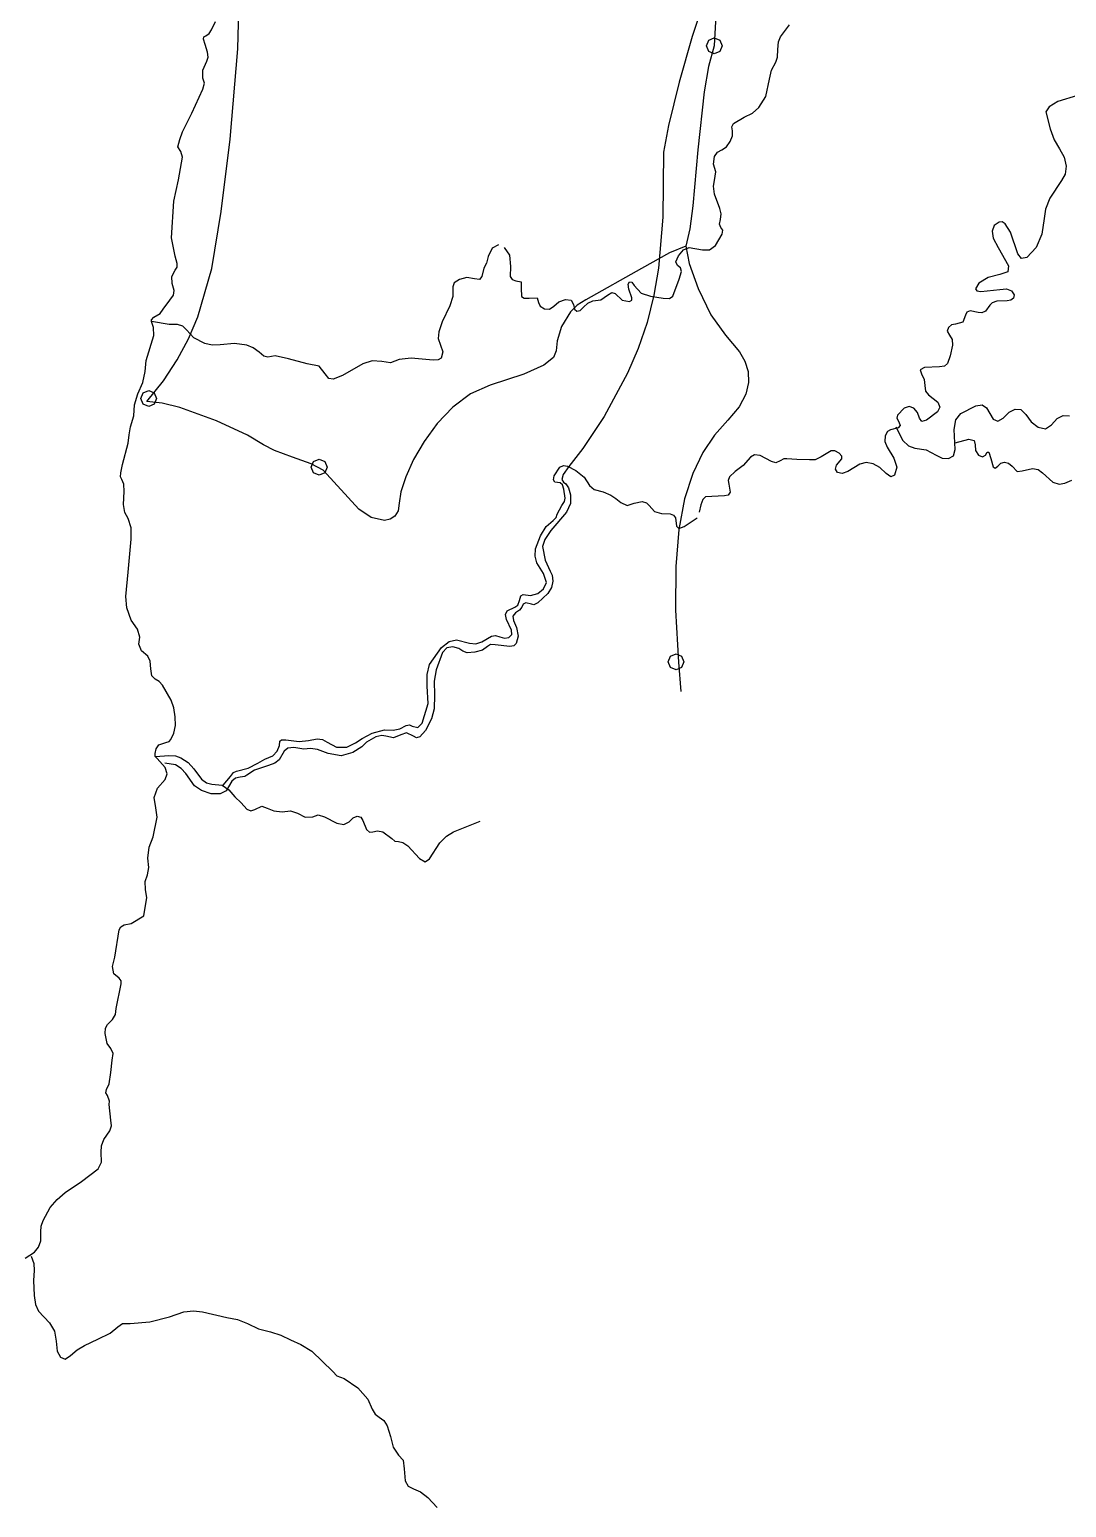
# Model space of a CAD drawing. Extents: x 59 to 518, y 17 to 555.
# Drawn here: x 337 to 417, y 16.7 to 130.7 of the extents above; entities that cross this region are included whole.
import ezdxf

# ---------------------------------------------------------------- set-up
doc = ezdxf.new("R2010")
doc.units = 0

msp = doc.modelspace()

# ---------------------------------------------------------------- linework, layer by layer
at = {"layer": '1'}
for p, q in [((390.123338, 135.428121), (389.826344, 129.412437)), ((353.076884, 129.180939), (353.181396, 134.163894)), ((389.01863, 132.807316), (388.128359, 130.148882)), ((351.03852, 130.642142), (351.345392, 131.295441)), ((351.03852, 130.642142), (351.345392, 131.295441)), ((394.927739, 130.112791), (395.613714, 131.028866)), ((350.419793, 129.928739), (350.441396, 130.1171)), ((350.419793, 129.928739), (350.441396, 130.1171)), ((350.547807, 129.525956), (350.419793, 129.928739)), ((350.547807, 129.525956), (350.419793, 129.928739)), ((350.441396, 130.1171), (350.59261, 130.196585)), ((350.441396, 130.1171), (350.59261, 130.196585)), ((350.59261, 130.196585), (350.865836, 130.368828)), ((350.59261, 130.196585), (350.865836, 130.368828)), ((350.865836, 130.368828), (351.03852, 130.642142)), ((350.865836, 130.368828), (351.03852, 130.642142)), ((388.128359, 130.148882), (387.118794, 126.609161)), ((389.394024, 129.850708), (389.82234, 130.031771)), ((389.82234, 130.031771), (390.250168, 129.850721)), ((394.764723, 129.730897), (394.927739, 130.112791)), ((350.731868, 128.930209), (350.547807, 129.525956)), ((350.731868, 128.930209), (350.547807, 129.525956)), ((350.767378, 128.541813), (350.731868, 128.930209)), ((350.767378, 128.541813), (350.731868, 128.930209)), ((352.484795, 122.235202), (353.076884, 129.180939)), ((389.217327, 129.413), (389.394024, 129.850708)), ((389.394024, 128.975292), (389.217327, 129.413)), ((389.826344, 129.412437), (389.373095, 127.825499)), ((389.82234, 128.794229), (389.394024, 128.975292)), ((390.250347, 128.975292), (389.82234, 128.794229)), ((390.250168, 129.850721), (390.427, 129.413)), ((390.427, 129.413), (390.250347, 128.975292)), ((394.700628, 128.547218), (394.725862, 129.139388)), ((394.725862, 129.139388), (394.764723, 129.730897)), ((350.374902, 127.534976), (350.681509, 128.233386)), ((350.374902, 127.534976), (350.681509, 128.233386)), ((350.681509, 128.233386), (350.767378, 128.541813)), ((350.681509, 128.233386), (350.767378, 128.541813)), ((389.373095, 127.825499), (389.030458, 125.87479)), ((394.22999, 127.553523), (394.57849, 128.163341)), ((394.57849, 128.163341), (394.700628, 128.547218)), ((350.369654, 126.937636), (350.374902, 127.534976)), ((350.369654, 126.937636), (350.374902, 127.534976)), ((350.4866, 126.532251), (350.369654, 126.937636)), ((350.4866, 126.532251), (350.369654, 126.937636)), ((350.369654, 126.090618), (350.4866, 126.532251)), ((350.369654, 126.090618), (350.4866, 126.532251)), ((387.118794, 126.609161), (386.28154, 123.274167)), ((393.811553, 125.516101), (394.091305, 126.839721)), ((394.091305, 126.839721), (394.22999, 127.553523)), ((349.521931, 124.217728), (350.369654, 126.090618)), ((349.521931, 124.217728), (350.369654, 126.090618)), ((389.030458, 125.87479), (388.558287, 121.413714)), ((393.262851, 124.662558), (393.811553, 125.516101)), ((417.851192, 125.588797), (416.317626, 125.118324)), ((348.80791, 122.790388), (349.521931, 124.217728)), ((348.80791, 122.790388), (349.521931, 124.217728)), ((392.138683, 123.912731), (392.762663, 124.222491)), ((392.762663, 124.222491), (393.262851, 124.662558)), ((415.655534, 124.726139), (415.411382, 124.334317)), ((415.411382, 124.334317), (415.724957, 123.010256)), ((416.317626, 125.118324), (415.655534, 124.726139)), ((386.28154, 123.274167), (385.9082, 121.229916)), ((391.188913, 123.169582), (391.294443, 123.443977)), ((391.233104, 122.868861), (391.188913, 123.169582)), ((391.294443, 123.443977), (392.138683, 123.912731)), ((348.451252, 121.629048), (348.595979, 122.192918)), ((348.451252, 121.629048), (348.595979, 122.192918)), ((348.595979, 122.192918), (348.80791, 122.790388)), ((348.595979, 122.192918), (348.80791, 122.790388)), ((351.774434, 116.642539), (352.484795, 122.235202)), ((390.752639, 121.633437), (391.049616, 122.032554)), ((391.049616, 122.032554), (391.229317, 122.483464)), ((391.229317, 122.483464), (391.233104, 122.868861)), ((415.724957, 123.010256), (416.039187, 122.177901)), ((416.039187, 122.177901), (416.458422, 121.476117)), ((348.67972, 121.261851), (348.451252, 121.629048)), ((348.67972, 121.261851), (348.451252, 121.629048)), ((348.495702, 119.085526), (348.80791, 120.827186)), ((348.495702, 119.085526), (348.80791, 120.827186)), ((348.80791, 120.827186), (348.67972, 121.261851)), ((348.80791, 120.827186), (348.67972, 121.261851)), ((385.9082, 121.229916), (385.859119, 116.218724)), ((388.558287, 121.413714), (388.172369, 117.092525)), ((389.771549, 120.290761), (389.848278, 120.899081)), ((389.848278, 120.899081), (390.07367, 121.21027)), ((390.07367, 121.21027), (390.397023, 121.403421)), ((390.397023, 121.403421), (390.752639, 121.633437)), ((416.458422, 121.476117), (416.822135, 120.840259)), ((416.822135, 120.840259), (416.970743, 120.15294)), ((389.935458, 119.715245), (389.771549, 120.290761)), ((389.84034, 119.036281), (389.935458, 119.715245)), ((416.970743, 120.15294), (416.897762, 119.518139)), ((348.138692, 117.436996), (348.495702, 119.085526)), ((348.138692, 117.436996), (348.495702, 119.085526)), ((389.767752, 118.590776), (389.84034, 119.036281)), ((389.839591, 117.982054), (389.767752, 118.590776)), ((416.596711, 119.039837), (415.70035, 117.678427)), ((416.897762, 119.518139), (416.596711, 119.039837)), ((347.96054, 114.623956), (348.138692, 117.436996)), ((347.96054, 114.623956), (348.138692, 117.436996)), ((390.258734, 116.876231), (389.839591, 117.982054)), ((415.70035, 117.678427), (415.372505, 116.823049)), ((351.050525, 112.241478), (351.774434, 116.642539)), ((385.859119, 116.218724), (385.512762, 112.287561)), ((388.172369, 117.092525), (387.937549, 115.316674)), ((390.366127, 116.47139), (390.258734, 116.876231)), ((390.291851, 116.039926), (390.366127, 116.47139)), ((415.372505, 116.823049), (415.273091, 116.112497)), ((387.937549, 115.316674), (387.635244, 113.974537)), ((390.218303, 115.660255), (390.291851, 116.039926)), ((390.327879, 115.410791), (390.218303, 115.660255)), ((390.478255, 115.203987), (390.327879, 115.410791)), ((390.432345, 114.898561), (390.478255, 115.203987)), ((411.41508, 115.556622), (411.257168, 115.144391)), ((411.257168, 115.144391), (411.348096, 114.588889)), ((411.78942, 115.832394), (411.41508, 115.556622)), ((412.023309, 115.845121), (411.78942, 115.832394)), ((412.252546, 115.696688), (412.023309, 115.845121)), ((412.677141, 115.057119), (412.252546, 115.696688)), ((415.273091, 116.112497), (415.089427, 114.89286)), ((348.228298, 113.196616), (347.96054, 114.623956)), ((348.228298, 113.196616), (347.96054, 114.623956)), ((373.171, 114.082), (372.696339, 113.823635)), ((387.635244, 113.974537), (386.365214, 113.456308)), ((387.635292, 113.974469), (387.893917, 112.636882)), ((389.466339, 113.701893), (389.909485, 114.018031)), ((389.909485, 114.018031), (390.432345, 114.898561)), ((411.348096, 114.588889), (411.720276, 113.883304)), ((413.25133, 113.392584), (412.677141, 115.057119)), ((415.089427, 114.89286), (414.64409, 113.883297)), ((348.39525, 112.62895), (348.228298, 113.196616)), ((348.39525, 112.62895), (348.228298, 113.196616)), ((372.389952, 113.186652), (372.2626, 112.654885)), ((372.696339, 113.823635), (372.389952, 113.186652)), ((373.604127, 113.879732), (374.030722, 113.27816)), ((374.030722, 113.27816), (374.091665, 112.414652)), ((386.365214, 113.456308), (384.209428, 112.246988)), ((386.869196, 112.761598), (387.06959, 113.234821)), ((387.06959, 113.234821), (387.452745, 113.68152)), ((387.452745, 113.68152), (387.887725, 113.879742)), ((387.887725, 113.879742), (388.924668, 113.687082)), ((388.924668, 113.687082), (389.466339, 113.701893)), ((411.720276, 113.883304), (412.520329, 112.47114)), ((413.518902, 113.018211), (413.25133, 113.392584)), ((413.922969, 113.114332), (413.518902, 113.018211)), ((414.64409, 113.883297), (413.922969, 113.114332)), ((347.965964, 111.630944), (348.228298, 112.128756)), ((347.965964, 111.630944), (348.228298, 112.128756)), ((348.228298, 112.128756), (348.378615, 112.345168)), ((348.228298, 112.128756), (348.378615, 112.345168)), ((348.378615, 112.345168), (348.39525, 112.62895)), ((348.378615, 112.345168), (348.39525, 112.62895)), ((349.992948, 108.522399), (351.050525, 112.241478)), ((372.054814, 112.291657), (371.879396, 111.64096)), ((372.2626, 112.654885), (372.054814, 112.291657)), ((374.091665, 112.414652), (374.066133, 111.649392)), ((384.209428, 112.246988), (379.917894, 109.827287)), ((385.512762, 112.287561), (385.157946, 110.192354)), ((386.982499, 112.483802), (386.869196, 112.761598)), ((387.210084, 112.301746), (386.982499, 112.483802)), ((387.120788, 111.439932), (387.287387, 112.015048)), ((387.287387, 112.015048), (387.210084, 112.301746)), ((387.893917, 112.636882), (388.579546, 110.699553)), ((411.858565, 111.792394), (410.943945, 111.564791)), ((412.463868, 112.001031), (411.858565, 111.792394)), ((412.520329, 112.47114), (412.463868, 112.001031)), ((348.00499, 111.102176), (347.965964, 111.630944)), ((348.00499, 111.102176), (347.965964, 111.630944)), ((348.149894, 110.554006), (348.00499, 111.102176)), ((348.149894, 110.554006), (348.00499, 111.102176)), ((348.0927, 110.19676), (348.149894, 110.554006)), ((348.0927, 110.19676), (348.149894, 110.554006)), ((369.761199, 111.144812), (369.649584, 110.836805)), ((369.649584, 110.836805), (369.662901, 110.088566)), ((370.172618, 111.416506), (369.761199, 111.144812)), ((370.741531, 111.552071), (370.172618, 111.416506)), ((371.325624, 111.451695), (370.741531, 111.552071)), ((371.715586, 111.402163), (371.325624, 111.451695)), ((371.879396, 111.64096), (371.715586, 111.402163)), ((374.066133, 111.649392), (374.219409, 111.397267)), ((374.219409, 111.397267), (374.509706, 111.301642)), ((374.509706, 111.301642), (374.927394, 111.23166)), ((374.927394, 111.23166), (374.9281, 110.741785)), ((374.9281, 110.741785), (374.954426, 110.098232)), ((383.167409, 111.050278), (383.272338, 111.231264)), ((383.218716, 110.672641), (383.167409, 111.050278)), ((383.463366, 110.002762), (383.218716, 110.672641)), ((383.272338, 111.231264), (383.455055, 111.202964)), ((383.455055, 111.202964), (383.63711, 110.952746)), ((383.63711, 110.952746), (384.186428, 110.351703)), ((386.63325, 110.116312), (387.120788, 111.439932)), ((388.579546, 110.699553), (389.55681, 108.686419)), ((410.238612, 111.129392), (409.977779, 110.694588)), ((409.977779, 110.694588), (410.087552, 110.542533)), ((410.087552, 110.542533), (410.396655, 110.468774)), ((410.943945, 111.564791), (410.238612, 111.129392)), ((410.396655, 110.468774), (411.840747, 110.633124)), ((411.840747, 110.633124), (412.37418, 110.693454)), ((412.37418, 110.693454), (412.764145, 110.537918)), ((412.764145, 110.537918), (412.944772, 110.231945)), ((347.313636, 109.108943), (347.826485, 109.806076)), ((347.313636, 109.108943), (347.826485, 109.806076)), ((347.826485, 109.806076), (348.0927, 110.19676)), ((347.826485, 109.806076), (348.0927, 110.19676)), ((369.424865, 109.381595), (368.829597, 108.144407)), ((369.662901, 110.088566), (369.424865, 109.381595)), ((374.954426, 110.098232), (375.153078, 109.959447)), ((375.153078, 109.959447), (375.553574, 109.978023)), ((375.553574, 109.978023), (376.164452, 109.98627)), ((376.164452, 109.98627), (376.25172, 109.629127)), ((376.25172, 109.629127), (376.387815, 109.359788)), ((377.43705, 109.349022), (377.823467, 109.693785)), ((377.823467, 109.693785), (378.333411, 109.862666)), ((378.333411, 109.862666), (378.777937, 109.809297)), ((379.256207, 109.423541), (378.730991, 108.924983)), ((378.777937, 109.809297), (378.9681, 109.487311)), ((378.9681, 109.487311), (379.038876, 109.122518)), ((379.917894, 109.827287), (379.256207, 109.423541)), ((379.73539, 109.279878), (380.060221, 109.58271)), ((380.060221, 109.58271), (380.450206, 109.768166)), ((380.450206, 109.768166), (381.05866, 109.83656)), ((381.05866, 109.83656), (381.591001, 110.210989)), ((381.591001, 110.210989), (381.912237, 110.41426)), ((381.912237, 110.41426), (382.1752, 110.323745)), ((382.1752, 110.323745), (382.706923, 109.802253)), ((382.706923, 109.802253), (383.28786, 109.698271)), ((383.28786, 109.698271), (383.454062, 109.8209)), ((383.454062, 109.8209), (383.463366, 110.002762)), ((384.186428, 110.351703), (384.89159, 110.116312)), ((385.157946, 110.192354), (384.64349, 108.097116)), ((384.89159, 110.116312), (385.867326, 109.959547)), ((385.867326, 109.959547), (386.361561, 109.939951)), ((386.361561, 109.939951), (386.63325, 110.116312)), ((411.091276, 109.421732), (410.743526, 108.959418)), ((411.268473, 109.603991), (411.091276, 109.421732)), ((411.622248, 109.727016), (411.268473, 109.603991)), ((412.414896, 109.770628), (411.622248, 109.727016)), ((412.704763, 109.80256), (412.414896, 109.770628)), ((412.903183, 109.971579), (412.704763, 109.80256)), ((412.944772, 110.231945), (412.903183, 109.971579)), ((346.399149, 108.157547), (346.403102, 108.303944)), ((346.399149, 108.157547), (346.403102, 108.303944)), ((346.403102, 108.303944), (346.599571, 108.501108)), ((346.403102, 108.303944), (346.599571, 108.501108)), ((346.599571, 108.501108), (347.068014, 108.779846)), ((346.599571, 108.501108), (347.068014, 108.779846)), ((347.068014, 108.779846), (347.313636, 109.108943)), ((347.068014, 108.779846), (347.313636, 109.108943)), ((349.274407, 106.830021), (349.992948, 108.522399)), ((376.387815, 109.359788), (376.713417, 109.149483)), ((376.713417, 109.149483), (377.104503, 109.108974)), ((377.104503, 109.108974), (377.43705, 109.349022)), ((378.730991, 108.924983), (378.030494, 107.784092)), ((379.038876, 109.122518), (379.220777, 108.966348)), ((379.220777, 108.966348), (379.468162, 109.018801)), ((379.468162, 109.018801), (379.73539, 109.279878)), ((389.55681, 108.686419), (390.690342, 107.121419)), ((409.211327, 108.654442), (408.984447, 108.124439)), ((409.314509, 108.893085), (409.211327, 108.654442)), ((409.567676, 108.994608), (409.314509, 108.893085)), ((410.185697, 108.865403), (409.567676, 108.994608)), ((410.46481, 108.823941), (410.185697, 108.865403)), ((410.743526, 108.959418), (410.46481, 108.823941)), ((347.773188, 107.926751), (346.397708, 108.158173)), ((346.571701, 107.704979), (346.399149, 108.157547)), ((346.571701, 107.704979), (346.399149, 108.157547)), ((346.577301, 107.086517), (346.571701, 107.704979)), ((346.577301, 107.086517), (346.571701, 107.704979)), ((348.423662, 107.941435), (347.773188, 107.926751)), ((348.819693, 107.817859), (348.423662, 107.941435)), ((349.116208, 107.536227), (348.819693, 107.817859)), ((349.668437, 106.919792), (349.116208, 107.536227)), ((368.566674, 107.37649), (368.52987, 106.865945)), ((368.829597, 108.144407), (368.566674, 107.37649)), ((378.030494, 107.784092), (377.697436, 106.685931)), ((384.64349, 108.097116), (383.95567, 106.074527)), ((390.690342, 107.121419), (391.77432, 105.840207)), ((407.886781, 107.698505), (407.797677, 107.411146)), ((407.797677, 107.411146), (407.956852, 107.12339)), ((408.132716, 107.907415), (407.886781, 107.698505)), ((407.956852, 107.12339), (408.163414, 106.78446)), ((408.444037, 107.959824), (408.132716, 107.907415)), ((408.984447, 108.124439), (408.444037, 107.959824)), ((345.996983, 105.168117), (346.577301, 107.086517)), ((345.996983, 105.168117), (346.577301, 107.086517)), ((348.394896, 105.20184), (349.274407, 106.830021)), ((350.514618, 106.471897), (349.668437, 106.919792)), ((351.077548, 106.353728), (350.514618, 106.471897)), ((351.703385, 106.366858), (351.077548, 106.353728)), ((352.808018, 106.471897), (351.703385, 106.366858)), ((353.759233, 106.346529), (352.808018, 106.471897)), ((354.255761, 106.142243), (353.759233, 106.346529)), ((354.710188, 105.801268), (354.255761, 106.142243)), ((368.52987, 106.865945), (368.878414, 105.836808)), ((377.697436, 106.685931), (377.612854, 105.911817)), ((383.95567, 106.074527), (383.139096, 104.173594)), ((408.199915, 106.347634), (408.025996, 105.52002)), ((408.163414, 106.78446), (408.199915, 106.347634)), ((345.930353, 104.318494), (345.996983, 105.168117)), ((345.930353, 104.318494), (345.996983, 105.168117)), ((347.328565, 103.602424), (348.394896, 105.20184)), ((355.083387, 105.50579), (354.710188, 105.801268)), ((355.388621, 105.409906), (355.083387, 105.50579)), ((355.941378, 105.521516), (355.388621, 105.409906)), ((356.96328, 105.296709), (355.941378, 105.521516)), ((358.403758, 104.906273), (356.96328, 105.296709)), ((359.332486, 104.725122), (358.403758, 104.906273)), ((362.709748, 104.906273), (361.144478, 104.011278)), ((363.437355, 105.137386), (362.709748, 104.906273)), ((364.164958, 105.075606), (363.437355, 105.137386)), ((364.836997, 104.989969), (364.164958, 105.075606)), ((365.509038, 105.241411), (364.836997, 104.989969)), ((366.445399, 105.339527), (365.509038, 105.241411)), ((368.135818, 105.186025), (366.445399, 105.339527)), ((368.529648, 105.210344), (368.135818, 105.186025)), ((368.764522, 105.346516), (368.529648, 105.210344)), ((368.878414, 105.836808), (368.764522, 105.346516)), ((377.420431, 105.384427), (376.67751, 104.802863)), ((377.612854, 105.911817), (377.420431, 105.384427)), ((391.77432, 105.840207), (392.18015, 105.112067)), ((392.18015, 105.112067), (392.429046, 104.324209)), ((407.817725, 104.918976), (407.595338, 104.726272)), ((408.025996, 105.52002), (407.817725, 104.918976)), ((345.729578, 103.471257), (345.930353, 104.318494)), ((345.729578, 103.471257), (345.930353, 104.318494)), ((359.800048, 104.121697), (359.332486, 104.725122)), ((360.089785, 103.782282), (359.800048, 104.121697)), ((360.430721, 103.710095), (360.089785, 103.782282)), ((361.144478, 104.011278), (360.430721, 103.710095)), ((375.135617, 104.113084), (372.546274, 103.261047)), ((376.67751, 104.802863), (375.135617, 104.113084)), ((383.139096, 104.173594), (381.338235, 100.85528)), ((392.429046, 104.324209), (392.471385, 103.475613)), ((406.048681, 104.614045), (405.710711, 104.429438)), ((405.710711, 104.429438), (405.796802, 104.127257)), ((405.796802, 104.127257), (406.020749, 103.700662)), ((406.020749, 103.700662), (406.074967, 103.221681)), ((407.189562, 104.683586), (406.048681, 104.614045)), ((407.595338, 104.726272), (407.189562, 104.683586)), ((345.10481, 101.733127), (345.350255, 102.602195)), ((345.10481, 101.733127), (345.350255, 102.602195)), ((345.350255, 102.602195), (345.729578, 103.471257)), ((345.350255, 102.602195), (345.729578, 103.471257)), ((345.588917, 102.224), (345.766364, 102.660385)), ((345.766364, 102.660385), (346.194635, 102.842771)), ((346.049564, 101.996339), (347.328565, 103.602424)), ((346.194635, 102.842771), (346.622704, 102.660596)), ((346.622704, 102.660596), (346.8, 102.224)), ((371.019787, 102.582486), (369.648747, 101.564706)), ((372.546274, 103.261047), (371.019787, 102.582486)), ((392.257546, 102.565256), (391.737909, 101.592119)), ((392.471385, 103.475613), (392.257546, 102.565256)), ((406.074967, 103.221681), (406.129184, 102.794557)), ((406.129184, 102.794557), (406.353131, 102.523537)), ((345.032447, 100.900174), (345.10481, 101.733127)), ((345.032447, 100.900174), (345.10481, 101.733127)), ((345.766364, 101.786468), (345.588917, 102.224)), ((346.194635, 101.605582), (345.766364, 101.786468)), ((347.241403, 101.873998), (346.049564, 101.996339)), ((346.622729, 101.786468), (346.194635, 101.605582)), ((346.8, 102.224), (346.622729, 101.786468)), ((348.595862, 101.547044), (347.241403, 101.873998)), ((351.428176, 100.519702), (348.595862, 101.547044)), ((369.648747, 101.564706), (368.447974, 100.311762)), ((391.737909, 101.592119), (390.86285, 100.555179)), ((404.473187, 101.480022), (403.950327, 100.956325)), ((404.85365, 101.624451), (404.473187, 101.480022)), ((405.220851, 101.487695), (404.85365, 101.624451)), ((405.509671, 101.15528), (405.220851, 101.487695)), ((406.353131, 102.523537), (407.067592, 101.940705)), ((407.216233, 101.553924), (407.051277, 101.199917)), ((407.067592, 101.940705), (407.216233, 101.553924)), ((408.834192, 101.07281), (409.989712, 101.67769)), ((409.989712, 101.67769), (410.49868, 101.7533)), ((410.49868, 101.7533), (410.821382, 101.504962)), ((410.821382, 101.504962), (411.339787, 100.629988)), ((412.581786, 101.168644), (413.046123, 101.407595)), ((413.046123, 101.407595), (413.478115, 101.371116)), ((344.792602, 100.036267), (345.032447, 100.900174)), ((344.792602, 100.036267), (345.032447, 100.900174)), ((353.817578, 99.395126), (351.428176, 100.519702)), ((368.447974, 100.311762), (367.432289, 98.92771)), ((381.338235, 100.85528), (379.677999, 98.379334)), ((390.86285, 100.555179), (389.841934, 99.409448)), ((403.950327, 100.956325), (403.904417, 100.713958)), ((403.904417, 100.713958), (404.054793, 100.432632)), ((404.054793, 100.432632), (404.152964, 100.158541)), ((405.654987, 100.712732), (405.509671, 101.15528)), ((405.835305, 100.464706), (405.654987, 100.712732)), ((406.197689, 100.563683), (405.835305, 100.464706)), ((407.051277, 101.199917), (406.197689, 100.563683)), ((408.326546, 99.85238), (408.46296, 100.580004)), ((408.46296, 100.580004), (408.834192, 101.07281)), ((411.339787, 100.629988), (411.696191, 100.471999)), ((411.696191, 100.471999), (412.117482, 100.727089)), ((412.117482, 100.727089), (412.581786, 101.168644)), ((413.478115, 101.371116), (413.845382, 100.98638)), ((413.845382, 100.98638), (414.26512, 100.427537)), ((414.26512, 100.427537), (414.806434, 100.01448)), ((415.832572, 100.208859), (416.261813, 100.688073)), ((416.261813, 100.688073), (416.739737, 100.932404)), ((416.739737, 100.932404), (417.217661, 100.901305)), ((344.61445, 98.788497), (344.686593, 99.429184)), ((344.61445, 98.788497), (344.686593, 99.429184)), ((344.686593, 99.429184), (344.792602, 100.036267)), ((344.686593, 99.429184), (344.792602, 100.036267)), ((355.035144, 98.654129), (353.817578, 99.395126)), ((389.841934, 99.409448), (388.932389, 98.064297)), ((402.999946, 99.353972), (402.967155, 98.925056)), ((403.176605, 99.678577), (402.999946, 99.353972)), ((403.425792, 99.807158), (403.176605, 99.678577)), ((404.002229, 99.96313), (403.425792, 99.807158)), ((403.823, 100.036), (404.363013, 98.988518)), ((404.152964, 100.158541), (404.002229, 99.96313)), ((408.40204, 98.3081), (408.326546, 99.85238)), ((414.806434, 100.01448), (415.364019, 99.892992)), ((415.364019, 99.892992), (415.832572, 100.208859)), ((344.167834, 97.136447), (344.61445, 98.788497)), ((344.167834, 97.136447), (344.61445, 98.788497)), ((355.884746, 98.218753), (355.035144, 98.654129)), ((357.295693, 97.718522), (355.884746, 98.218753)), ((367.432289, 98.92771), (366.616513, 97.516603)), ((379.677999, 98.379334), (378.59548, 96.982916)), ((388.932389, 98.064297), (388.156492, 96.44985)), ((398.829461, 98.203784), (398.070989, 97.725066)), ((399.135175, 98.193361), (398.829461, 98.203784)), ((399.455111, 98.020385), (399.135175, 98.193361)), ((399.67133, 97.782652), (399.455111, 98.020385)), ((402.967155, 98.925056), (403.149568, 98.483538)), ((403.149568, 98.483538), (403.662285, 97.637271)), ((404.363013, 98.988518), (404.795043, 98.590288)), ((404.795043, 98.590288), (405.29196, 98.39453)), ((405.29196, 98.39453), (406.177386, 98.264884)), ((406.177386, 98.264884), (406.93343, 97.875948)), ((408.281908, 97.815375), (408.40204, 98.3081)), ((408.402, 98.8263), (409.471397, 99.096395)), ((409.471397, 99.096395), (409.872366, 98.984305)), ((409.872366, 98.984305), (409.95739, 98.653439)), ((409.95739, 98.653439), (409.981643, 98.216139)), ((409.981643, 98.216139), (410.216505, 97.876006)), ((410.734911, 97.875918), (410.87536, 98.090649)), ((410.87536, 98.090649), (411.01581, 98.102842)), ((411.01581, 98.102842), (411.167063, 97.61698)), ((344.045244, 96.506739), (344.167834, 97.136447)), ((344.045244, 96.506739), (344.167834, 97.136447)), ((358.728006, 97.196264), (357.295693, 97.718522)), ((359.641704, 96.694809), (358.728006, 97.196264)), ((358.737327, 96.9301), (358.914024, 97.367808)), ((358.914024, 96.492392), (358.737327, 96.9301)), ((358.914024, 97.367808), (359.34234, 97.548871)), ((359.34234, 97.548871), (359.770168, 97.367821)), ((359.770168, 97.367821), (359.947, 96.9301)), ((359.947, 96.9301), (359.770347, 96.492392)), ((366.616513, 97.516603), (366.015466, 96.182499)), ((377.480883, 96.280176), (377.899365, 96.937664)), ((377.899365, 96.937664), (378.187915, 97.067475)), ((378.59548, 96.982916), (378.162248, 96.362453)), ((378.187915, 97.067475), (378.486653, 97.009366)), ((378.486653, 97.009366), (379.151637, 96.693101)), ((392.060642, 97.054568), (391.440551, 96.600056)), ((392.626231, 97.716246), (392.060642, 97.054568)), ((392.926267, 97.887304), (392.626231, 97.716246)), ((393.350128, 97.829531), (392.926267, 97.887304)), ((394.229601, 97.36735), (393.350128, 97.829531)), ((394.581, 97.282088), (394.229601, 97.36735)), ((394.900053, 97.419473), (394.581, 97.282088)), ((395.180213, 97.583448), (394.900053, 97.419473)), ((395.414931, 97.577958), (395.180213, 97.583448)), ((396.179703, 97.541798), (395.414931, 97.577958)), ((397.156941, 97.505638), (396.179703, 97.541798)), ((397.603911, 97.507766), (397.156941, 97.505638)), ((398.070989, 97.725066), (397.603911, 97.507766)), ((399.165189, 96.783071), (399.255395, 97.0805)), ((399.255395, 97.0805), (399.665895, 97.577958)), ((399.665895, 97.577958), (399.67133, 97.782652)), ((401.058656, 97.159919), (400.134601, 96.609543)), ((401.530474, 97.294863), (401.058656, 97.159919)), ((402.067776, 97.202298), (401.530474, 97.294863)), ((402.605079, 96.914006), (402.067776, 97.202298)), ((403.076896, 96.461773), (402.605079, 96.914006)), ((403.662285, 97.637271), (403.91333, 96.948958)), ((403.91333, 96.948958), (403.732179, 96.312725)), ((406.93343, 97.875948), (407.393682, 97.639813)), ((407.393682, 97.639813), (407.894482, 97.606118)), ((407.894482, 97.606118), (408.281908, 97.815375)), ((410.216505, 97.876006), (410.516189, 97.73021)), ((410.516189, 97.73021), (410.734911, 97.875918)), ((411.167063, 97.61698), (411.328943, 96.958081)), ((411.328943, 96.958081), (411.49493, 96.85141)), ((411.49493, 96.85141), (411.685292, 97.011967)), ((411.685292, 97.011967), (411.92157, 97.255053)), ((411.92157, 97.255053), (412.214501, 97.336081)), ((412.214501, 97.336081), (412.523638, 97.255053)), ((412.523638, 97.255053), (412.808532, 97.011967)), ((412.808532, 97.011967), (413.197292, 96.612491)), ((344.017518, 96.201609), (344.045244, 96.506739)), ((344.017518, 96.201609), (344.045244, 96.506739)), ((344.123737, 95.975457), (344.017518, 96.201609)), ((344.123737, 95.975457), (344.017518, 96.201609)), ((344.26369, 95.626649), (344.123737, 95.975457)), ((344.26369, 95.626649), (344.123737, 95.975457)), ((359.34234, 96.311329), (358.914024, 96.492392)), ((359.770347, 96.492392), (359.34234, 96.311329)), ((362.406414, 93.701849), (359.641704, 96.694809)), ((366.015466, 96.182499), (365.64397, 95.029452)), ((377.431786, 95.956509), (377.480883, 96.280176)), ((377.514352, 95.790301), (377.431786, 95.956509)), ((377.92644, 95.720319), (377.514352, 95.790301)), ((378.114862, 95.576099), (377.92644, 95.720319)), ((378.162248, 96.362453), (378.068872, 95.99536)), ((378.068872, 95.99536), (378.180945, 95.790257)), ((378.180945, 95.790257), (378.364058, 95.655766)), ((379.151637, 96.693101), (379.775343, 96.169404)), ((379.775343, 96.169404), (380.186769, 95.525807)), ((388.156492, 96.44985), (387.536516, 94.496234)), ((390.989526, 96.191804), (390.893361, 95.905526)), ((390.893361, 95.905526), (390.953366, 95.625333)), ((391.440551, 96.600056), (390.989526, 96.191804)), ((399.316646, 96.530918), (399.165189, 96.783071)), ((399.686614, 96.461967), (399.316646, 96.530918)), ((400.134601, 96.609543), (399.686614, 96.461967)), ((403.453948, 96.194303), (403.076896, 96.461773)), ((403.732179, 96.312725), (403.453948, 96.194303)), ((413.197292, 96.612491), (413.586053, 96.666246)), ((413.586053, 96.666246), (414.363705, 96.839151)), ((414.363705, 96.839151), (414.801032, 96.763629)), ((414.801032, 96.763629), (415.141093, 96.493738)), ((415.141093, 96.493738), (415.940396, 95.780821)), ((415.940396, 95.780821), (416.429145, 95.61878)), ((416.429145, 95.61878), (416.869343, 95.715865)), ((416.869343, 95.715865), (417.407917, 95.923838)), ((344.257439, 94.057407), (344.307534, 95.051357)), ((344.257439, 94.057407), (344.307534, 95.051357)), ((344.307534, 95.051357), (344.26369, 95.626649)), ((344.307534, 95.051357), (344.26369, 95.626649)), ((365.64397, 95.029452), (365.516844, 94.161517)), ((378.207736, 95.237808), (378.114862, 95.576099)), ((378.320492, 94.545219), (378.207736, 95.237808)), ((378.364058, 95.655766), (378.568024, 95.354241)), ((378.568024, 95.354241), (378.73928, 94.799048)), ((378.73928, 94.799048), (378.737566, 94.125321)), ((380.186769, 95.525807), (380.556391, 95.219023)), ((380.556391, 95.219023), (381.242588, 95.03602)), ((381.242588, 95.03602), (381.845441, 94.769938)), ((381.845441, 94.769938), (382.236097, 94.531417)), ((389.142565, 94.650962), (388.948218, 94.436584)), ((390.607645, 94.720107), (389.142565, 94.650962)), ((390.896812, 94.783315), (390.607645, 94.720107)), ((391.042178, 95.015955), (390.896812, 94.783315)), ((390.953366, 95.625333), (391.042178, 95.015955)), ((344.352071, 93.455573), (344.257439, 94.057407)), ((344.352071, 93.455573), (344.257439, 94.057407)), ((344.614449, 92.986027), (344.352071, 93.455573)), ((344.614449, 92.986027), (344.352071, 93.455573)), ((363.354676, 93.052503), (362.406414, 93.701849)), ((365.428134, 93.567925), (365.184925, 93.158479)), ((365.516844, 94.161517), (365.428134, 93.567925)), ((378.422619, 93.468196), (377.220003, 92.057221)), ((377.705249, 93.314729), (378.05441, 93.97138)), ((378.05441, 93.97138), (378.271092, 94.289701)), ((378.271092, 94.289701), (378.320492, 94.545219)), ((378.737566, 94.125321), (378.422619, 93.468196)), ((382.236097, 94.531417), (382.626489, 94.210081)), ((382.626489, 94.210081), (383.089861, 93.993079)), ((383.089861, 93.993079), (383.635779, 94.154695)), ((383.635779, 94.154695), (384.26487, 94.281298)), ((384.26487, 94.281298), (384.595223, 94.186296)), ((384.595223, 94.186296), (384.810879, 93.985362)), ((384.810879, 93.985362), (385.200477, 93.531294)), ((385.200477, 93.531294), (385.76126, 93.370119)), ((387.536516, 94.496234), (387.094737, 92.133574)), ((388.793757, 94.032368), (388.655027, 93.465632)), ((388.948218, 94.436584), (388.793757, 94.032368)), ((344.826071, 92.251505), (344.614449, 92.986027)), ((344.826071, 92.251505), (344.614449, 92.986027)), ((364.372524, 92.830094), (363.354676, 93.052503)), ((364.821595, 92.917696), (364.372524, 92.830094)), ((365.184925, 93.158479), (364.821595, 92.917696)), ((376.404119, 91.644821), (376.86564, 92.364348)), ((376.86564, 92.364348), (377.390351, 92.818901)), ((377.390351, 92.818901), (377.6134, 93.048658)), ((377.6134, 93.048658), (377.705249, 93.314729)), ((385.76126, 93.370119), (386.417514, 93.350319)), ((386.417514, 93.350319), (386.688159, 93.237017)), ((386.688159, 93.237017), (386.82241, 93.034981)), ((386.82241, 93.034981), (386.907826, 92.384813)), ((386.907826, 92.384813), (387.09154, 92.209185)), ((387.09154, 92.209185), (387.496214, 92.364352)), ((387.496214, 92.364352), (388.501624, 93.034981)), ((344.614449, 88.838787), (344.837404, 91.382307)), ((344.614449, 88.838787), (344.837404, 91.382307)), ((344.837404, 91.382307), (344.826071, 92.251505)), ((344.837404, 91.382307), (344.826071, 92.251505)), ((376.025678, 90.629748), (376.404119, 91.644821)), ((376.745032, 91.361836), (376.577239, 90.817426)), ((377.220003, 92.057221), (376.745032, 91.361836)), ((387.094737, 92.133574), (386.85343, 89.291994)), ((376.003244, 90.089114), (376.025678, 90.629748)), ((376.144123, 89.574147), (376.003244, 90.089114)), ((376.577239, 90.817426), (376.778895, 89.760814)), ((376.640921, 88.728628), (376.144123, 89.574147)), ((376.778895, 89.760814), (377.154382, 88.916666)), ((377.154382, 88.916666), (377.321246, 88.606839)), ((386.85343, 89.291994), (386.834869, 85.901621)), ((344.435944, 86.965537), (344.614449, 88.838787)), ((344.435944, 86.965537), (344.614449, 88.838787)), ((376.871637, 88.056982), (376.640921, 88.728628)), ((376.640921, 87.553878), (376.871637, 88.056982)), ((377.369841, 88.161547), (377.267491, 87.661751)), ((377.321246, 88.606839), (377.369841, 88.161547)), ((344.502663, 86.100263), (344.435944, 86.965537)), ((344.502663, 86.100263), (344.435944, 86.965537)), ((374.670808, 86.300351), (374.795542, 86.65853)), ((374.795542, 86.65853), (374.886795, 87.01026)), ((374.886795, 87.01026), (375.067577, 87.126048)), ((375.067577, 87.126048), (375.635151, 87.049054)), ((375.635151, 87.049054), (376.200212, 87.196559)), ((376.200212, 87.196559), (376.640921, 87.553878)), ((376.981521, 87.188416), (376.217758, 86.484008)), ((377.267491, 87.661751), (376.981521, 87.188416)), ((344.837404, 85.133917), (344.502663, 86.100263)), ((344.837404, 85.133917), (344.502663, 86.100263)), ((373.72305, 85.567733), (373.845161, 85.874307)), ((373.801461, 85.182512), (373.72305, 85.567733)), ((373.845161, 85.874307), (374.425258, 86.140742)), ((374.497048, 85.698242), (374.276006, 85.447159)), ((374.425258, 86.140742), (374.670808, 86.300351)), ((374.79396, 85.91698), (374.497048, 85.698242)), ((374.966815, 86.151957), (374.79396, 85.91698)), ((375.08236, 86.366363), (374.966815, 86.151957)), ((375.295867, 86.483965), (375.08236, 86.366363)), ((375.713291, 86.383379), (375.295867, 86.483965)), ((375.911349, 86.33087), (375.713291, 86.383379)), ((376.217758, 86.484008), (375.911349, 86.33087)), ((386.834869, 85.901621), (387.06133, 81.892579)), ((345.322429, 84.437231), (344.837404, 85.133917)), ((345.322429, 84.437231), (344.837404, 85.133917)), ((345.506622, 83.841347), (345.322429, 84.437231)), ((345.506622, 83.841347), (345.322429, 84.437231)), ((374.180299, 84.363717), (373.801461, 85.182512)), ((374.197766, 84.03273), (374.180299, 84.363717)), ((374.276006, 85.447159), (374.330758, 85.115147)), ((374.330758, 85.115147), (374.569312, 84.581517)), ((374.569312, 84.581517), (374.683711, 83.913149)), ((345.439727, 83.29018), (345.506622, 83.841347)), ((345.439727, 83.29018), (345.506622, 83.841347)), ((345.640324, 82.769967), (345.439727, 83.29018)), ((345.640324, 82.769967), (345.439727, 83.29018)), ((368.788052, 83.042435), (369.376535, 83.50536)), ((369.376535, 83.50536), (369.929334, 83.638055)), ((369.929334, 83.638055), (370.948947, 83.364212)), ((370.948947, 83.364212), (371.437952, 83.314404)), ((371.437952, 83.314404), (371.885484, 83.468722)), ((371.885484, 83.468722), (372.626801, 83.91547)), ((372.569466, 83.270643), (372.31605, 83.100087)), ((372.92071, 83.251693), (372.569466, 83.270643)), ((372.626801, 83.91547), (372.955705, 83.971313)), ((374.04395, 83.100087), (372.92071, 83.251693)), ((372.955705, 83.971313), (373.285304, 83.859246)), ((373.285304, 83.859246), (373.644668, 83.749108)), ((373.644668, 83.749108), (373.984022, 83.817398)), ((373.984022, 83.817398), (374.197766, 84.03273)), ((374.549931, 83.342015), (374.351217, 83.165402)), ((374.683711, 83.913149), (374.549931, 83.342015)), ((346.114677, 82.363965), (345.640324, 82.769967)), ((346.114677, 82.363965), (345.640324, 82.769967)), ((346.299384, 81.986687), (346.114677, 82.363965)), ((346.299384, 81.986687), (346.114677, 82.363965)), ((367.859234, 81.733765), (368.788052, 83.042435)), ((368.8599, 82.640418), (368.371392, 81.321604)), ((369.19133, 83.013529), (368.8599, 82.640418)), ((369.65823, 83.08505), (369.19133, 83.013529)), ((370.114812, 82.962829), (369.65823, 83.08505)), ((370.41529, 82.754718), (370.114812, 82.962829)), ((370.768092, 82.630833), (370.41529, 82.754718)), ((371.343576, 82.668244), (370.768092, 82.630833)), ((371.930106, 82.835234), (371.343576, 82.668244)), ((372.31605, 83.100087), (371.930106, 82.835234)), ((374.351217, 83.165402), (374.04395, 83.100087)), ((386.264152, 81.9309), (386.442437, 82.367285)), ((386.442437, 82.367285), (386.87234, 82.549671)), ((386.87234, 82.549671), (387.299043, 82.367309)), ((387.299043, 82.367309), (387.477, 81.9309)), ((346.354345, 81.387787), (346.299384, 81.986687)), ((346.354345, 81.387787), (346.299384, 81.986687)), ((346.437347, 80.85344), (346.354345, 81.387787)), ((346.437347, 80.85344), (346.354345, 81.387787)), ((367.675261, 80.055118), (367.682978, 80.962522)), ((367.682978, 80.962522), (367.859234, 81.733765)), ((368.371392, 81.321604), (368.213094, 80.444364)), ((386.442437, 81.493192), (386.264152, 81.9309)), ((386.87234, 81.312129), (386.442437, 81.493192)), ((387.299024, 81.493192), (386.87234, 81.312129)), ((387.06133, 81.892579), (387.234191, 79.646449)), ((387.477, 81.9309), (387.299024, 81.493192)), ((346.683398, 80.594921), (346.437347, 80.85344)), ((346.683398, 80.594921), (346.437347, 80.85344)), ((346.988054, 80.420009), (346.683398, 80.594921)), ((346.988054, 80.420009), (346.683398, 80.594921)), ((347.246871, 80.136487), (346.988054, 80.420009)), ((347.246871, 80.136487), (346.988054, 80.420009)), ((347.915736, 78.978677), (347.246871, 80.136487)), ((347.915736, 78.978677), (347.246871, 80.136487)), ((367.745287, 78.713285), (367.675261, 80.055118)), ((368.213094, 80.444364), (368.227371, 79.357478)), ((348.138691, 78.381337), (347.915736, 78.978677)), ((348.138691, 78.381337), (347.915736, 78.978677)), ((367.299377, 77.203045), (367.745287, 78.713285)), ((368.227371, 79.357478), (368.216622, 78.301822)), ((348.228296, 77.682927), (348.138691, 78.381337)), ((348.228296, 77.682927), (348.138691, 78.381337)), ((348.250168, 77.025308), (348.228296, 77.682927)), ((348.250168, 77.025308), (348.228296, 77.682927)), ((368.011472, 77.527052), (367.536281, 76.647798)), ((368.216622, 78.301822), (368.011472, 77.527052)), ((347.910224, 75.944135), (348.138691, 76.435157)), ((347.910224, 75.944135), (348.138691, 76.435157)), ((348.138691, 76.435157), (348.250168, 77.025308)), ((348.138691, 76.435157), (348.250168, 77.025308)), ((362.65436, 76.027945), (363.437703, 76.426759)), ((363.437703, 76.426759), (364.38932, 76.698574)), ((364.38932, 76.698574), (365.061272, 76.663958)), ((365.061272, 76.663958), (365.56442, 76.75396)), ((365.56442, 76.75396), (366.06038, 77.013913)), ((366.081737, 76.461708), (365.635518, 76.30243)), ((366.06038, 77.013913), (366.31089, 77.061885)), ((366.613416, 76.18813), (366.081737, 76.461708)), ((366.31089, 77.061885), (366.514801, 76.978326)), ((366.514801, 76.978326), (366.948628, 76.860102)), ((366.948628, 76.860102), (367.299377, 77.203045)), ((367.536281, 76.647798), (367.117711, 76.158937)), ((346.68353, 74.851981), (346.756158, 75.229012)), ((346.68353, 74.851981), (346.756158, 75.229012)), ((346.756158, 75.229012), (346.967868, 75.542013)), ((346.756158, 75.229012), (346.967868, 75.542013)), ((346.967868, 75.542013), (347.514276, 75.720078)), ((346.967868, 75.542013), (347.514276, 75.720078)), ((347.514276, 75.720078), (347.768755, 75.781753)), ((347.514276, 75.720078), (347.768755, 75.781753)), ((347.768755, 75.781753), (347.910224, 75.944135)), ((347.768755, 75.781753), (347.910224, 75.944135)), ((356.10985, 75.055604), (356.278257, 75.468088)), ((356.278257, 75.468088), (356.298145, 75.818484)), ((356.298145, 75.818484), (356.441521, 75.925485)), ((356.441521, 75.925485), (356.7792, 75.917526)), ((356.924144, 75.266092), (356.649938, 75.037371)), ((356.7792, 75.917526), (357.793257, 75.783603)), ((357.376217, 75.316947), (356.924144, 75.266092)), ((358.146418, 75.210232), (357.376217, 75.316947)), ((357.793257, 75.783603), (358.51416, 75.86214)), ((358.68603, 75.252478), (358.146418, 75.210232)), ((358.51416, 75.86214), (359.179586, 75.99302)), ((359.223878, 75.177093), (358.68603, 75.252478)), ((359.179586, 75.99302), (359.60884, 75.9307)), ((359.60884, 75.9307), (359.96937, 75.748193)), ((359.96937, 75.748193), (360.681625, 75.363754)), ((360.681625, 75.363754), (361.47961, 75.357669)), ((361.47961, 75.357669), (362.151253, 75.691484)), ((362.638961, 75.381588), (361.947498, 74.94922)), ((362.151253, 75.691484), (362.65436, 76.027945)), ((362.984748, 75.728462), (362.638961, 75.381588)), ((363.71235, 76.152764), (362.984748, 75.728462)), ((364.175569, 76.254419), (363.71235, 76.152764)), ((364.481228, 76.18813), (364.175569, 76.254419)), ((365.080467, 76.072905), (364.481228, 76.18813)), ((365.635518, 76.30243), (365.080467, 76.072905)), ((366.854451, 76.065683), (366.613416, 76.18813)), ((367.117711, 76.158937), (366.854451, 76.065683)), ((346.699454, 74.641539), (346.68353, 74.851981)), ((346.699454, 74.641539), (346.68353, 74.851981)), ((346.845058, 74.472305), (346.699454, 74.641539)), ((346.845058, 74.472305), (346.699454, 74.641539)), ((346.710268, 74.628473), (347.752239, 74.698764)), ((347.458537, 73.785537), (346.845058, 74.472305)), ((347.458537, 73.785537), (346.845058, 74.472305)), ((348.260459, 73.992047), (347.432578, 74.114505)), ((347.752239, 74.698764), (348.260212, 74.676395)), ((348.260212, 74.676395), (348.668538, 74.517701)), ((348.668538, 74.517701), (349.23479, 74.161396)), ((349.23479, 74.161396), (349.675368, 73.678092)), ((353.871346, 73.735468), (354.598683, 74.127183)), ((354.598683, 74.127183), (355.143989, 74.426558)), ((355.143989, 74.426558), (355.773433, 74.68704)), ((355.919294, 74.120791), (355.438858, 73.942001)), ((355.773433, 74.68704), (356.10985, 75.055604)), ((356.260032, 74.380677), (355.919294, 74.120791)), ((356.649938, 75.037371), (356.260032, 74.380677)), ((360.047178, 74.864511), (359.223878, 75.177093)), ((361.040267, 74.690485), (360.047178, 74.864511)), ((361.947498, 74.94922), (361.040267, 74.690485)), ((347.623129, 73.298252), (347.458537, 73.785537)), ((347.623129, 73.298252), (347.458537, 73.785537)), ((347.469826, 72.865405), (347.623129, 73.298252)), ((347.469826, 72.865405), (347.623129, 73.298252)), ((348.704265, 73.718177), (348.260459, 73.992047)), ((349.045478, 73.309468), (348.704265, 73.718177)), ((349.722369, 72.378846), (349.045478, 73.309468)), ((349.675368, 73.678092), (350.269973, 72.880462)), ((351.938043, 72.433853), (352.501339, 73.096236)), ((352.501339, 73.096236), (352.736255, 73.389973)), ((352.885564, 72.965977), (352.616638, 72.732329)), ((352.736255, 73.389973), (352.976263, 73.512293)), ((353.257281, 73.048946), (352.885564, 72.965977)), ((352.976263, 73.512293), (353.871346, 73.735468)), ((353.596719, 73.088523), (353.257281, 73.048946)), ((353.768808, 73.191997), (353.596719, 73.088523)), ((354.344677, 73.588959), (353.768808, 73.191997)), ((355.438858, 73.942001), (354.344677, 73.588959)), ((346.62175, 71.482875), (346.861638, 72.190809)), ((346.62175, 71.482875), (346.861638, 72.190809)), ((346.861638, 72.190809), (347.469826, 72.865405)), ((346.861638, 72.190809), (347.469826, 72.865405)), ((350.260609, 72.003954), (349.722369, 72.378846)), ((351.004098, 71.754078), (350.260609, 72.003954)), ((350.269973, 72.880462), (350.65902, 72.592243)), ((350.65902, 72.592243), (351.074128, 72.502992)), ((351.074128, 72.502992), (351.864393, 72.426484)), ((352.156044, 71.984046), (351.709733, 71.744659)), ((351.864393, 72.426484), (352.360708, 72.057082)), ((352.616638, 72.732329), (352.156044, 71.984046)), ((352.360708, 72.057082), (352.836251, 71.531842)), ((346.750072, 70.673696), (346.62175, 71.482875)), ((346.750072, 70.673696), (346.62175, 71.482875)), ((346.845058, 69.965585), (346.750072, 70.673696)), ((346.845058, 69.965585), (346.750072, 70.673696)), ((351.709733, 71.744659), (351.004098, 71.754078)), ((352.836251, 71.531842), (353.311795, 71.048142)), ((353.311795, 71.048142), (353.759557, 70.565455)), ((354.375065, 70.546846), (354.913314, 70.791409)), ((354.913314, 70.791409), (355.326152, 70.657618)), ((355.326152, 70.657618), (355.850379, 70.433296)), ((346.53285, 68.448645), (346.845058, 69.965585)), ((346.53285, 68.448645), (346.845058, 69.965585)), ((353.759557, 70.565455), (354.067344, 70.442909)), ((354.067344, 70.442909), (354.375065, 70.546846)), ((355.850379, 70.433296), (356.499492, 70.377513)), ((356.499492, 70.377513), (357.129772, 70.447936)), ((357.129772, 70.447936), (357.674592, 70.266741)), ((357.674592, 70.266741), (358.26201, 69.958458)), ((358.26201, 69.958458), (358.849692, 69.986989)), ((358.849692, 69.986989), (359.25565, 70.133436)), ((359.25565, 70.133436), (359.744687, 69.986989)), ((359.744687, 69.986989), (360.696833, 69.49707)), ((361.240605, 69.388205), (361.648977, 69.592937)), ((361.648977, 69.592937), (361.963952, 69.909643)), ((361.963952, 69.909643), (362.284416, 70.027117)), ((362.284416, 70.027117), (362.552361, 69.956077)), ((362.552361, 69.956077), (362.709777, 69.707237)), ((362.709777, 69.707237), (362.998481, 69.006888)), ((369.704643, 68.811891), (371.774743, 69.651853)), ((346.231667, 67.641047), (346.53285, 68.448645)), ((346.231667, 67.641047), (346.53285, 68.448645)), ((360.696833, 69.49707), (361.240605, 69.388205)), ((362.998481, 69.006888), (363.223084, 68.793932)), ((363.223084, 68.793932), (363.494353, 68.811889)), ((363.494353, 68.811889), (363.847086, 68.891071)), ((363.847086, 68.891071), (364.263318, 68.812462)), ((364.263318, 68.812462), (364.949203, 68.307418)), ((368.654953, 67.964826), (369.163593, 68.495828)), ((369.163593, 68.495828), (369.704643, 68.811891)), ((346.131037, 66.800115), (346.231667, 67.641047)), ((346.131037, 66.800115), (346.231667, 67.641047)), ((364.949203, 68.307418), (365.180906, 68.110552)), ((365.180906, 68.110552), (365.459539, 68.07022)), ((365.459539, 68.07022), (365.790627, 68.008522)), ((365.790627, 68.008522), (366.179693, 67.747561)), ((366.179693, 67.747561), (367.081656, 66.761283)), ((367.859263, 66.741791), (368.654953, 67.964826)), ((346.086587, 65.504015), (346.209221, 66.08473)), ((346.086587, 65.504015), (346.209221, 66.08473)), ((346.209221, 66.08473), (346.131037, 66.800115)), ((346.209221, 66.08473), (346.131037, 66.800115)), ((367.081656, 66.761283), (367.50932, 66.512586)), ((367.50932, 66.512586), (367.859263, 66.741791)), ((345.919327, 64.997777), (346.086587, 65.504015)), ((345.919327, 64.997777), (346.086587, 65.504015)), ((345.952885, 64.387825), (345.919327, 64.997777)), ((345.952885, 64.387825), (345.919327, 64.997777)), ((346.053029, 63.731529), (345.952885, 64.387825)), ((346.053029, 63.731529), (345.952885, 64.387825)), ((345.819183, 62.338193), (345.952885, 63.140055)), ((345.819183, 62.338193), (345.952885, 63.140055)), ((345.952885, 63.140055), (346.053029, 63.731529)), ((345.952885, 63.140055), (346.053029, 63.731529)), ((344.046682, 61.506405), (344.301845, 61.645824)), ((344.046682, 61.506405), (344.301845, 61.645824)), ((344.301845, 61.645824), (344.837405, 61.757875)), ((344.301845, 61.645824), (344.837405, 61.757875)), ((344.837405, 61.757875), (345.819183, 62.338193)), ((344.837405, 61.757875), (345.819183, 62.338193)), ((343.588221, 59.169199), (343.900429, 61.266809)), ((343.588221, 59.169199), (343.900429, 61.266809)), ((343.900429, 61.266809), (344.046682, 61.506405)), ((343.900429, 61.266809), (344.046682, 61.506405)), ((343.409716, 58.438779), (343.588221, 59.169199)), ((343.409716, 58.438779), (343.588221, 59.169199)), ((343.498968, 57.876629), (343.409716, 58.438779)), ((343.498968, 57.876629), (343.409716, 58.438779)), ((343.922565, 57.547047), (343.498968, 57.876629)), ((343.922565, 57.547047), (343.498968, 57.876629)), ((343.677473, 55.198345), (344.078933, 57.116395)), ((343.677473, 55.198345), (344.078933, 57.116395)), ((344.076023, 57.342536), (343.922565, 57.547047)), ((344.076023, 57.342536), (343.922565, 57.547047)), ((344.078933, 57.116395), (344.076023, 57.342536)), ((344.078933, 57.116395), (344.076023, 57.342536)), ((343.409715, 54.35168), (343.627335, 54.742601)), ((343.409715, 54.35168), (343.627335, 54.742601)), ((343.627335, 54.742601), (343.677473, 55.198345)), ((343.627335, 54.742601), (343.677473, 55.198345)), ((342.82975, 53.2803), (342.851512, 53.686275)), ((342.82975, 53.2803), (342.851512, 53.686275)), ((342.851512, 53.686275), (343.002787, 53.983075)), ((342.851512, 53.686275), (343.002787, 53.983075)), ((343.002787, 53.983075), (343.409715, 54.35168)), ((343.002787, 53.983075), (343.409715, 54.35168)), ((342.985898, 52.515613), (342.82975, 53.2803)), ((342.985898, 52.515613), (342.82975, 53.2803)), ((343.27566, 52.11896), (342.985898, 52.515613)), ((343.27566, 52.11896), (342.985898, 52.515613)), ((343.454298, 51.741886), (343.27566, 52.11896)), ((343.454298, 51.741886), (343.27566, 52.11896)), ((343.364913, 51.227493), (343.454298, 51.741886)), ((343.364913, 51.227493), (343.454298, 51.741886)), ((343.141958, 49.399053), (343.270104, 50.280861)), ((343.141958, 49.399053), (343.270104, 50.280861)), ((343.270104, 50.280861), (343.364913, 51.227493)), ((343.270104, 50.280861), (343.364913, 51.227493)), ((342.92425, 48.952129), (343.141958, 49.399053)), ((342.92425, 48.952129), (343.141958, 49.399053)), ((342.897037, 48.708641), (342.92425, 48.952129)), ((342.897037, 48.708641), (342.92425, 48.952129)), ((343.007903, 48.507586), (342.897037, 48.708641)), ((343.007903, 48.507586), (342.897037, 48.708641)), ((343.175339, 48.0656), (343.007903, 48.507586)), ((343.175339, 48.0656), (343.007903, 48.507586)), ((343.141958, 47.792154), (343.175339, 48.0656)), ((343.141958, 47.792154), (343.175339, 48.0656)), ((343.27566, 46.589534), (343.141958, 47.792154)), ((343.27566, 46.589534), (343.141958, 47.792154)), ((342.734632, 45.110293), (343.18676, 45.784144)), ((342.734632, 45.110293), (343.18676, 45.784144)), ((343.18676, 45.784144), (343.331486, 46.153237)), ((343.18676, 45.784144), (343.331486, 46.153237)), ((343.331486, 46.153237), (343.27566, 46.589534)), ((343.331486, 46.153237), (343.27566, 46.589534)), ((342.517189, 44.135614), (342.540103, 44.611923)), ((342.517189, 44.135614), (342.540103, 44.611923)), ((342.540103, 44.611923), (342.734632, 45.110293)), ((342.540103, 44.611923), (342.734632, 45.110293)), ((342.294234, 42.839864), (342.53959, 43.354125)), ((342.294234, 42.839864), (342.53959, 43.354125)), ((342.53959, 43.354125), (342.517189, 44.135614)), ((342.53959, 43.354125), (342.517189, 44.135614)), ((341.000244, 41.858086), (342.294234, 42.839864)), ((341.000244, 41.858086), (342.294234, 42.839864)), ((339.751064, 41.011421), (341.000244, 41.858086)), ((339.751064, 41.011421), (341.000244, 41.858086)), ((338.591134, 39.850431), (339.137629, 40.481462)), ((338.591134, 39.850431), (339.137629, 40.481462)), ((339.137629, 40.481462), (339.751064, 41.011421)), ((339.137629, 40.481462), (339.751064, 41.011421)), ((337.882934, 38.424242), (338.055971, 38.868653)), ((337.882934, 38.424242), (338.055971, 38.868653)), ((338.055971, 38.868653), (338.591134, 39.850431)), ((338.055971, 38.868653), (338.591134, 39.850431)), ((337.866176, 37.295884), (337.877113, 37.977186)), ((337.866176, 37.295884), (337.877113, 37.977186)), ((337.877113, 37.977186), (337.882934, 38.424242)), ((337.877113, 37.977186), (337.882934, 38.424242)), ((337.3864, 36.415086), (337.701595, 36.809282)), ((337.3864, 36.415086), (337.701595, 36.809282)), ((337.701595, 36.809282), (337.866176, 37.295884)), ((337.701595, 36.809282), (337.866176, 37.295884)), ((336.672955, 35.96459), (337.3864, 36.415086)), ((336.672955, 35.96459), (337.3864, 36.415086)), ((337.132, 36.1236), (337.320967, 35.534385)), ((337.320967, 35.534385), (337.359717, 35.017733)), ((337.359717, 35.017733), (337.297452, 34.24365)), ((337.297452, 34.24365), (337.345783, 33.078515)), ((337.345783, 33.078515), (337.460567, 32.373081)), ((337.460567, 32.373081), (337.684096, 31.86946)), ((348.895341, 31.827868), (349.654617, 31.909122)), ((349.654617, 31.909122), (350.331146, 31.814065)), ((337.684096, 31.86946), (338.540241, 30.979493)), ((338.540241, 30.979493), (338.926758, 30.340403)), ((343.814646, 30.656251), (344.180432, 30.918893)), ((344.180432, 30.918893), (344.753386, 30.932828)), ((344.753386, 30.932828), (346.272222, 31.056785)), ((346.272222, 31.056785), (347.790796, 31.427069)), ((347.790796, 31.427069), (348.895341, 31.827868)), ((350.331146, 31.814065), (352.208976, 31.371683)), ((352.208976, 31.371683), (353.030286, 31.23388)), ((353.030286, 31.23388), (353.810586, 30.932828)), ((353.810586, 30.932828), (354.673348, 30.518094)), ((338.926758, 30.340403), (339.064866, 29.5503)), ((341.239512, 29.225919), (342.268076, 29.7161)), ((342.268076, 29.7161), (343.206992, 30.186176)), ((343.206992, 30.186176), (343.814646, 30.656251)), ((354.673348, 30.518094), (355.577646, 30.269254)), ((355.577646, 30.269254), (356.371793, 30.027337)), ((356.371793, 30.027337), (357.124926, 29.661066)), ((357.124926, 29.661066), (357.93177, 29.301498)), ((339.064866, 29.5503), (339.136595, 28.79628)), ((339.136595, 28.79628), (339.389464, 28.316068)), ((340.169406, 28.44787), (340.660489, 28.885644)), ((340.660489, 28.885644), (341.239512, 29.225919)), ((357.93177, 29.301498), (358.780156, 28.776301)), ((358.780156, 28.776301), (360.383876, 27.231491)), ((339.389464, 28.316068), (339.756169, 28.177364)), ((339.756169, 28.177364), (340.169406, 28.44787)), ((360.383876, 27.231491), (360.701463, 26.892605)), ((360.701463, 26.892605), (361.265113, 26.678337)), ((361.265113, 26.678337), (362.322517, 25.961187)), ((362.322517, 25.961187), (363.089673, 25.078137)), ((363.089673, 25.078137), (363.426751, 24.3041)), ((363.426751, 24.3041), (363.654623, 23.943027)), ((363.654623, 23.943027), (363.971263, 23.695957)), ((363.971263, 23.695957), (364.319355, 23.43213)), ((364.319355, 23.43213), (364.600177, 23.034193)), ((364.600177, 23.034193), (364.856028, 22.206537)), ((364.856028, 22.206537), (365.056405, 21.383994)), ((365.056405, 21.383994), (365.464216, 20.768617)), ((365.464216, 20.768617), (365.830399, 20.388897)), ((365.830399, 20.388897), (365.906598, 19.721577)), ((365.906598, 19.721577), (365.975125, 18.781513)), ((365.975125, 18.781513), (366.216061, 18.384109)), ((366.216061, 18.384109), (366.62203, 18.173237)), ((366.62203, 18.173237), (367.163598, 17.933492)), ((367.163598, 17.933492), (367.720843, 17.497492)), ((367.720843, 17.497492), (368.44659, 16.739197))]:
    msp.add_line(p, q, dxfattribs=at)

doc.saveas('drawing.dxf')
